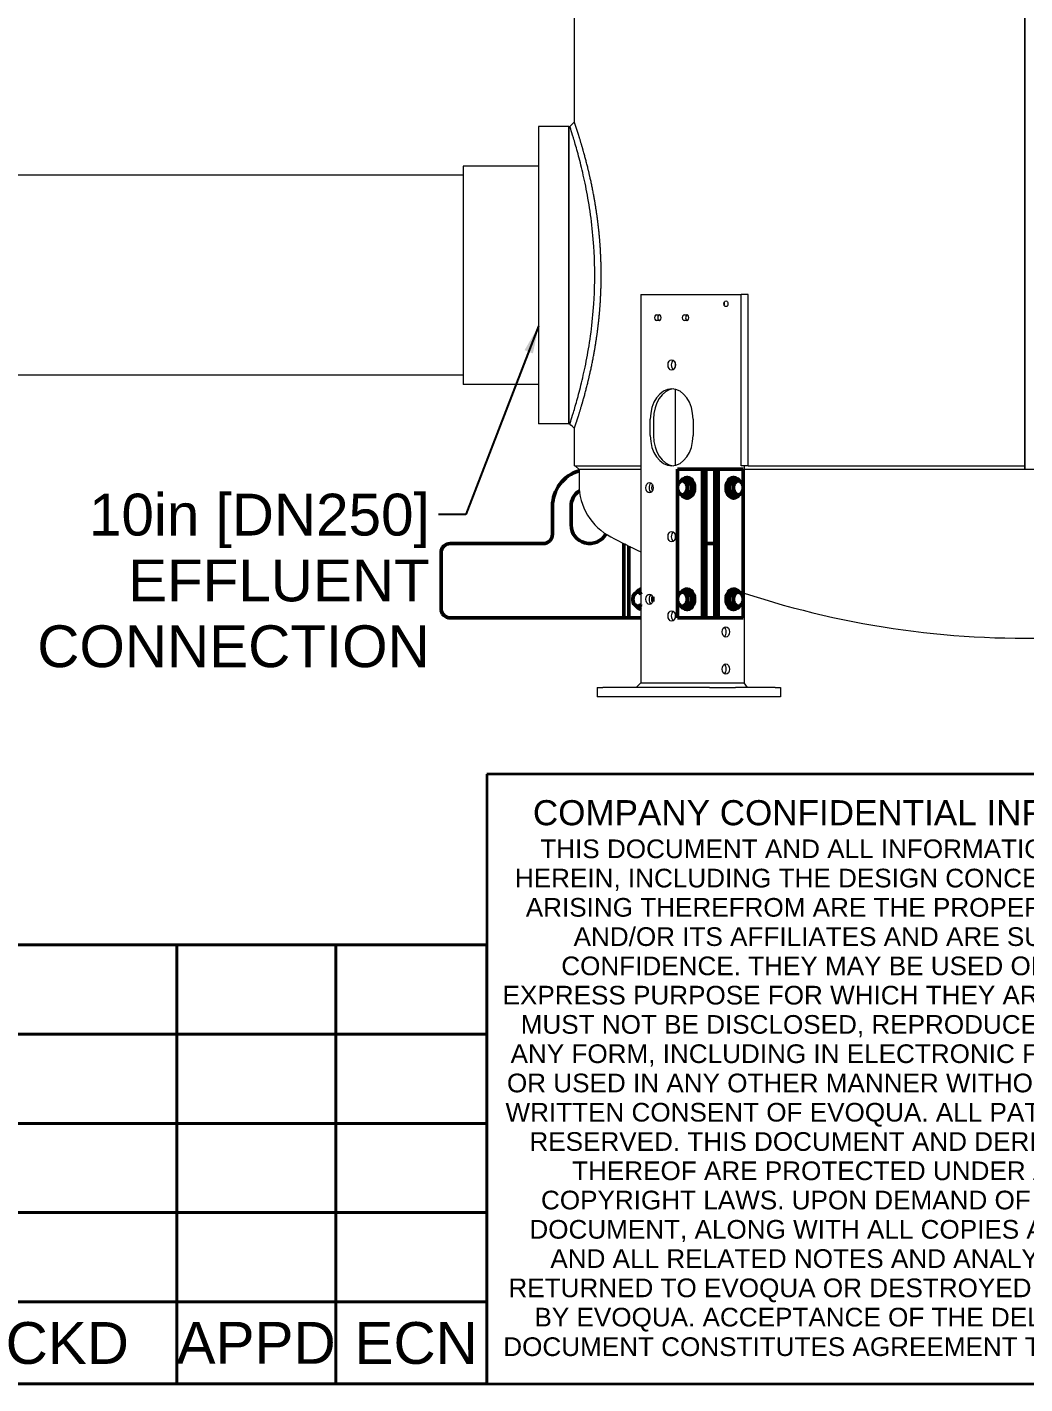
# Model space of a CAD drawing. Header units: inches. Extents: x 19 to 503, y 6 to 322.
# Drawn here: x 317.4 to 371.1, y 7.5 to 80.5 of the extents above; entities that cross this region are included whole.
import ezdxf
from ezdxf.enums import TextEntityAlignment as Align

# ---------------------------------------------------------------- set-up
doc = ezdxf.new("R2010")
doc.units = ezdxf.units.IN
doc.header["$LTSCALE"] = 15
doc.header["$MEASUREMENT"] = 0
doc.layers.get('0').update_dxf_attribs({"lineweight": 25})
for name, color, linetype, lineweight in [('Border', 7, 'Continuous', 35), ('Symbol', 7, 'Continuous', 25), ('Symbol (ANSI)', 7, 'Continuous', 25), ('Title', 7, 'Continuous', 35), ('Visible (ANSI)', 7, 'Continuous', 50)]:
    doc.layers.add(name, color=color, linetype=linetype, lineweight=lineweight)
doc.styles.add('MEMCOR Medium', font='arial.ttf')
doc.styles.get("Standard").update_dxf_attribs({"font": 'arial.ttf'})
doc.styles.add('Standard A-B-C', font='arial.ttf')
doc.dimstyles.new('Default (ANSI)$7', dxfattribs={"dimscale": 15, "dimtxt": 0.15, "dimasz": 0.098425, "dimexe": 0.125, "dimexo": 0.0625, "dimgap": 0.031496, "dimtad": 0, "dimtih": 1, "dimtoh": 1, "dimdec": 4, "dimrnd": 1e-08, "dimzin": 3, "dimdsep": 46, "dimlunit": 5, "dimtxsty": 'MEMCOR Medium', "dimcen": 0.09, "dimdle": 0.393701, "dimclrd": 256, "dimclre": 256, "dimclrt": 256, "dimadec": 0, "dimazin": 1, "dimtfac": 0.8, "dimtofl": 0, "dimtmove": 0, "dimatfit": 3, "dimfxl": 1, "dimfrac": 1, "dimtolj": 1, "dimtzin": 4, "dimlwd": -1, "dimlwe": -1, "dimarcsym": 0})

# ---------------------------------------------------------------- blocks, each defined once
blk = doc.blocks.new('Borders 22x34_D')
at = {"layer": 'Border'}
blk.add_line((1.25, 0.5), (33.5, 0.5), dxfattribs=at)
blk = doc.blocks.new('Title Blocks D-E')
at = {"layer": 'Title'}
for p, q in [((18.0646, 11.4455), (15.2521, 11.4455)), ((15.2521, 11.4455), (15.2521, 9.258)), ((15.2521, 9.258), (18.0646, 9.258))]:
    blk.add_line(p, q, dxfattribs=at)
at = {"layer": 'Title', "insert": (16.6705, 11.3517), "char_height": 0.06, "width": 2.725909, "attachment_point": 2, "line_spacing_factor": 0.757101, "style": 'Standard A-B-C'}
blk.add_mtext('\\pxsm0.94;\\fArial|b0|i0;\\H0.0900;COMPANY CONFIDENTIAL INFORMATION\\P\\fArial|b0|i0;\\H0.0670;THIS DOCUMENT AND ALL INFORMATION CONTAINED HEREIN, INCLUDING THE DESIGN CONCEPTS AND THOSE ARISING THEREFROM ARE THE PROPERTY OF EVOQUA AND/OR ITS AFFILIATES AND ARE SUBMITTED IN CONFIDENCE. THEY MAY BE USED ONLY FOR THE EXPRESS PURPOSE FOR WHICH THEY ARE PROVIDED AND MUST NOT BE DISCLOSED, REPRODUCED OR COPIED IN ANY FORM, INCLUDING IN ELECTRONIC FORMAT, LOANED OR USED IN ANY OTHER MANNER WITHOUT THE EXPRESS WRITTEN CONSENT OF EVOQUA. ALL PATENT RIGHTS ARE RESERVED. THIS DOCUMENT AND DERIVATIVE WORKS THEREOF ARE PROTECTED UNDER APPLICABLE COPYRIGHT LAWS. UPON DEMAND OF EVOQUA, THIS DOCUMENT, ALONG WITH ALL COPIES AND EXTRACTS, AND ALL RELATED NOTES AND ANALYSES MUST BE RETURNED TO EVOQUA OR DESTROYED, AS INSTRUCTED BY EVOQUA. ACCEPTANCE OF THE DELIVERY OF THIS DOCUMENT CONSTITUTES AGREEMENT TO THESE TERMS\\fArial|b0|i0;\\H0.0680;.', dxfattribs=at)
at = {"layer": 'Title', "lineweight": 30, "flags": 104}
for tag, height, p in [('DESIGNER', 0.094, (18.4396, 11.1408)), ('CREATION_DATE', 0.094, (19.1896, 11.1408)), ('CHECKED_BY', 0.094, (18.4396, 10.7033)), ('CHECKED_DATE', 0.094, (19.1896, 10.7033)), ('ENG_APPROVED_BY', 0.094, (18.4396, 10.2658)), ('ENG_APPROVAL_DATE', 0.094, (19.1896, 10.2658)), ('MANAGER', 0.094, (18.8146, 9.8283)), ('PROJECT', 0.12, (20.2833, 9.3768)), ('PART_NUMBER', 0.12, (21.7208, 9.3768)), ('REVISION_NUMBER', 0.12, (25.5646, 9.3768)), ('@DMS_Reference', 0.12, (23.3146, 9.3768)), ('Sheet_Number', 0.12, (24.5021, 9.3768)), ('Number_of_sheets', 0.1247, (25.0646, 9.3768))]:
    blk.add_attdef(tag, text='', height=height, dxfattribs=at).set_placement(p, align=Align.MIDDLE_CENTER)
for tag, p in [('!Reference', (18.8771, 9.5267)), ('Scale_1', (18.8771, 9.308))]:
    blk.add_attdef(tag, text='', height=0.078, dxfattribs=at).set_placement(p, align=Align.BOTTOM_CENTER)
blk = doc.blocks.new('REVISION HISTORY')
at = {"layer": 'Symbol', "lineweight": 40}
for p, q in [((12.9068, 2.0747), (22.812, 2.0747)), ((21.6986, 2.0747), (21.6986, 0.7941)), ((22.2694, 2.0747), (22.2694, 0.7941)), ((22.812, 2.0747), (22.812, 0.7941)), ((12.9068, 1.7545), (22.812, 1.7545)), ((12.9068, 1.4344), (22.812, 1.4344)), ((12.9068, 1.1143), (22.812, 1.1143)), ((12.9068, 0.7941), (22.812, 0.7941)), ((21.6986, 0.5), (21.6986, 0.7941)), ((22.2694, 0.5), (22.2694, 0.7941)), ((22.812, 0.5), (22.812, 0.7941)), ((12.9068, 0.5), (22.812, 0.5))]:
    blk.add_line(p, q, dxfattribs=at)
at = {"layer": 'Symbol', "char_height": 0.15, "attachment_point": 7, "style": 'MEMCOR Medium'}
for s, insert in [('CKD', (21.0847, 0.5695)), ('APPD', (21.6984, 0.5721)), ('ECN', (22.3368, 0.5695))]:
    blk.add_mtext(s, dxfattribs=dict(at, insert=insert))

msp = doc.modelspace()

# ---------------------------------------------------------------- linework, layer by layer
at = {"layer": 'Visible (ANSI)', "linetype": 'Continuous', "lineweight": 18}
for p, q in [((371.13386, 124.65094), (371.13386, 56.90094)), ((371.13387, 56.90094), (371.13387, 124.65094)), ((346.88416, 75.39476), (346.88416, 84.05126)), ((344.95836, 75.15094), (344.95836, 59.15094)), ((346.58336, 75.15094), (344.95836, 75.15094)), ((346.58336, 75.15094), (346.58336, 59.15094)), ((346.58386, 59.15094), (346.58386, 75.15094)), ((346.58386, 75.15094), (346.64012, 75.15094)), ((340.89586, 73.02594), (340.89586, 61.27594)), ((344.95836, 73.02594), (340.89586, 73.02594)), ((340.89586, 72.52594), (316.27086, 72.52594)), ((350.46346, 66.11344), (350.66556, 66.11344)), ((350.46346, 66.11344), (350.46346, 45.21344)), ((350.66556, 66.11344), (353.57884, 66.11344)), ((353.57884, 66.11344), (354.55464, 66.11344)), ((354.55464, 66.11344), (355.86511, 66.11344)), ((356.23837, 66.11344), (355.86511, 66.11344)), ((355.86511, 56.90094), (355.86511, 66.11344)), ((356.23837, 56.90094), (356.23837, 66.11344)), ((351.30549, 65.01844), (351.43984, 65.01844)), ((352.80455, 65.01844), (352.93891, 65.01844)), ((351.43984, 64.70844), (351.30549, 64.70844)), ((352.93891, 64.70844), (352.80455, 64.70844)), ((352.31033, 62.41068), (352.31033, 62.2362)), ((340.89586, 61.77594), (316.27086, 61.77594)), ((344.95836, 61.27594), (340.89586, 61.27594)), ((352.31033, 61.01158), (352.31033, 56.9153)), ((346.58336, 59.15094), (344.95836, 59.15094)), ((346.58386, 59.15094), (346.64012, 59.15094)), ((350.96961, 58.52344), (350.96961, 59.40344)), ((351.14639, 59.40344), (351.14639, 58.52344)), ((353.27478, 59.40344), (353.27478, 58.52344)), ((346.88416, 56.90094), (346.88416, 58.90712)), ((371.13386, 58.15094), (371.13387, 58.15094)), ((371.13386, 57.90094), (371.13387, 57.90094)), ((346.88416, 56.90094), (350.46346, 56.90094)), ((347.13386, 56.70094), (346.93386, 56.90094)), ((347.13386, 56.70094), (347.13386, 55.90094)), ((350.46346, 56.70094), (347.13386, 56.70094)), ((356.23837, 56.90094), (355.86511, 56.90094)), ((356.02264, 56.90094), (356.02264, 45.21344)), ((371.13386, 56.70094), (356.02264, 56.70094)), ((356.23837, 56.90094), (371.13386, 56.90094)), ((371.13386, 56.70094), (371.13386, 56.90094)), ((371.13387, 56.90094), (371.13387, 56.70094)), ((386.24509, 56.70094), (371.13387, 56.70094)), ((352.31033, 53.16968), (352.31033, 52.9952)), ((352.31033, 48.90668), (352.31033, 48.7322)), ((348.11699, 44.96344), (348.40989, 44.96344)), ((348.11699, 44.96344), (348.11699, 44.46344)), ((354.15159, 44.96344), (348.40989, 44.96344)), ((350.46346, 45.21344), (350.21346, 44.96344)), ((350.46346, 45.21344), (350.66556, 45.21344)), ((350.66556, 45.21344), (353.57884, 45.21344)), ((353.57884, 45.21344), (354.55464, 45.21344)), ((354.15159, 44.96344), (355.56581, 44.96344)), ((354.55464, 45.21344), (356.02264, 45.21344)), ((357.68713, 44.96344), (355.56581, 44.96344)), ((356.19942, 44.96344), (356.02264, 45.21344)), ((357.68713, 44.96344), (357.98002, 44.96344)), ((357.98002, 44.96344), (357.98002, 44.46344)), ((348.40989, 44.46344), (348.11699, 44.46344)), ((354.15159, 44.46344), (348.40989, 44.46344)), ((355.56581, 44.46344), (354.15159, 44.46344)), ((357.68713, 44.46344), (355.56581, 44.46344)), ((357.98002, 44.46344), (357.68713, 44.46344))]:
    msp.add_line(p, q, dxfattribs=at)
at = {"layer": 'Visible (ANSI)'}
for p, q in [((352.43474, 56.71344), (353.56611, 56.71344)), ((352.43474, 55.83446), (352.43474, 56.71344)), ((352.96507, 56.26462), (352.92053, 56.26462)), ((353.77879, 56.71344), (353.56611, 56.71344)), ((353.77879, 56.71344), (353.9525, 56.71344)), ((353.77879, 56.71344), (353.77879, 48.71344)), ((353.9525, 56.71344), (354.4525, 56.71344)), ((353.9525, 56.71344), (353.9525, 54.71344)), ((354.4525, 54.71344), (354.4525, 56.71344)), ((354.62622, 56.71344), (354.4525, 56.71344)), ((354.8389, 56.71344), (354.62622, 56.71344)), ((354.62622, 48.71344), (354.62622, 56.71344)), ((354.8389, 56.71344), (355.97027, 56.71344)), ((355.43994, 56.26462), (355.48448, 56.26462)), ((355.97027, 55.83446), (355.97027, 56.71344)), ((352.43474, 49.83446), (352.43474, 55.59241)), ((352.90285, 56.14645), (352.71581, 56.14645)), ((352.90285, 56.14645), (353.03543, 56.0382)), ((353.16801, 55.92995), (352.98098, 55.92995)), ((353.16801, 55.49693), (352.98098, 55.49693)), ((353.03543, 56.0382), (353.16801, 55.92995)), ((353.16801, 55.49693), (353.03543, 55.38868)), ((353.16801, 55.92995), (353.16801, 55.71344)), ((353.16801, 55.71344), (353.16801, 55.49693)), ((355.237, 55.92995), (355.36958, 56.0382)), ((355.237, 55.92995), (355.42403, 55.92995)), ((355.237, 55.71344), (355.237, 55.92995)), ((355.237, 55.49693), (355.237, 55.71344)), ((355.237, 55.49693), (355.42403, 55.49693)), ((355.36958, 55.38868), (355.237, 55.49693)), ((355.36958, 56.0382), (355.50216, 56.14645)), ((355.50216, 56.14645), (355.6892, 56.14645)), ((355.97027, 49.83446), (355.97027, 55.59241)), ((352.90285, 55.28043), (352.71581, 55.28043)), ((353.03543, 55.38868), (352.90285, 55.28043)), ((352.96507, 55.16226), (352.92053, 55.16226)), ((355.50216, 55.28043), (355.36958, 55.38868)), ((355.43994, 55.16226), (355.48448, 55.16226)), ((355.50216, 55.28043), (355.6892, 55.28043)), ((345.70757, 54.71344), (345.70757, 53.21344)), ((346.70757, 53.71344), (346.70757, 54.71344)), ((353.9525, 53.21344), (353.9525, 54.71344)), ((354.4525, 54.71344), (354.4525, 53.21344)), ((345.20757, 52.71344), (340.20757, 52.71344)), ((349.55549, 48.71344), (349.55549, 52.70791)), ((349.81356, 48.71344), (349.81356, 52.58004)), ((353.9525, 52.71344), (353.9525, 53.21344)), ((353.9525, 52.71344), (354.4525, 52.71344)), ((353.9525, 52.71344), (353.9525, 52.21344)), ((354.4525, 53.21344), (354.4525, 52.71344)), ((354.4525, 52.21344), (354.4525, 52.71344)), ((339.70757, 52.21344), (339.70757, 49.21344)), ((353.9525, 49.21344), (353.9525, 52.21344)), ((354.4525, 52.21344), (354.4525, 49.21344)), ((350.46346, 50.14645), (350.32296, 50.14645)), ((351.10255, 49.58734), (351.10255, 49.83953)), ((352.90285, 50.14645), (352.71581, 50.14645)), ((352.90285, 50.14645), (353.03543, 50.0382)), ((352.96507, 50.26462), (352.92053, 50.26462)), ((353.16801, 49.92995), (352.98098, 49.92995)), ((353.03543, 50.0382), (353.16801, 49.92995)), ((353.16801, 49.92995), (353.16801, 49.71344)), ((353.16801, 49.71344), (353.16801, 49.49693)), ((355.237, 49.92995), (355.36958, 50.0382)), ((355.237, 49.92995), (355.42403, 49.92995)), ((355.237, 49.71344), (355.237, 49.92995)), ((355.237, 49.49693), (355.237, 49.71344)), ((355.36958, 50.0382), (355.50216, 50.14645)), ((355.43994, 50.26462), (355.48448, 50.26462)), ((355.50216, 50.14645), (355.6892, 50.14645)), ((350.46346, 49.28043), (350.32296, 49.28043)), ((352.43474, 48.71344), (352.43474, 49.59241)), ((352.90285, 49.28043), (352.71581, 49.28043)), ((353.03543, 49.38868), (352.90285, 49.28043)), ((352.96507, 49.16226), (352.92053, 49.16226)), ((353.16801, 49.49693), (352.98098, 49.49693)), ((353.16801, 49.49693), (353.03543, 49.38868)), ((353.9525, 49.21344), (353.9525, 48.71344)), ((354.4525, 48.71344), (354.4525, 49.21344)), ((355.237, 49.49693), (355.42403, 49.49693)), ((355.36958, 49.38868), (355.237, 49.49693)), ((355.50216, 49.28043), (355.36958, 49.38868)), ((355.43994, 49.16226), (355.48448, 49.16226)), ((355.50216, 49.28043), (355.6892, 49.28043)), ((355.97027, 48.71344), (355.97027, 49.59241)), ((340.20757, 48.71344), (349.55549, 48.71344)), ((349.81356, 48.71344), (349.55549, 48.71344)), ((349.97118, 48.71344), (349.81356, 48.71344)), ((349.97118, 48.71344), (350.46346, 48.71344)), ((352.43474, 48.71344), (353.56611, 48.71344)), ((353.77879, 48.71344), (353.56611, 48.71344)), ((353.77879, 48.71344), (353.9525, 48.71344)), ((353.9525, 48.71344), (354.4525, 48.71344)), ((354.62622, 48.71344), (354.4525, 48.71344)), ((354.8389, 48.71344), (354.62622, 48.71344)), ((354.8389, 48.71344), (355.97027, 48.71344))]:
    msp.add_line(p, q, dxfattribs=at)
for centre, radius, start, end in [((347.70757, 54.71344), 2, 106.6697738, 180), ((347.70757, 54.71344), 1, 123.6673281, 180), ((347.70757, 53.71344), 1, 180, 330.7722042), ((340.20757, 52.21344), 0.5, 90, 180), ((345.20757, 53.21344), 0.5, 270, 0), ((340.20757, 49.21344), 0.5, 180, 270)]:
    msp.add_arc(centre, radius, start, end, dxfattribs=at)
at = {"layer": 'Visible (ANSI)', "linetype": 'Continuous', "lineweight": 18}
for centre, radius, start, end in [((350.32386, 55.89648), 3.19, 179.9198527, 242.5344882), ((371.13386, 95.93094), 48.31, 242.5344882, 244.6675347), ((371.13386, 95.93094), 48.31, 251.7721295, 272.6464337)]:
    msp.add_arc(centre, radius, start, end, dxfattribs=at)
for centre, major_axis in [((355.04047, 65.61344), (0, -0.155)), ((352.1222, 62.32344), (0, -0.28)), ((350.92577, 55.71344), (0, -0.28)), ((352.1222, 53.08244), (0, -0.28)), ((350.92577, 49.71344), (0, -0.28)), ((352.1222, 48.81944), (0, -0.28)), ((355.04047, 47.95944), (0, -0.28)), ((355.04047, 45.95944), (0, -0.28))]:
    msp.add_ellipse(centre, major_axis=major_axis, ratio=0.70710678, dxfattribs=at)
for centre, major_axis, start_param, end_param in [((354.86369, 65.61344), (0, 0.155), 4.07971898, 5.34505898), ((351.30549, 64.86344), (0, -0.155), 3.14159265, 6.28318531), ((351.48227, 64.86344), (0, 0.155), 0.19477764, 2.94681501), ((351.43984, 64.86344), (0, 0.155), 3.14159265, 6.28318531), ((352.80455, 64.86344), (0, -0.155), 3.14159265, 6.28318531), ((352.98133, 64.86344), (0, 0.155), 0.19477764, 2.94681501), ((352.93891, 64.86344), (0, 0.155), 3.14159265, 6.28318531), ((352.29897, 62.32344), (0, -0.28), 3.60436277, 5.82041519), ((352.1222, 59.40344), (0, 1.63), 4.71238898, 7.85398163), ((352.29897, 59.40344), (0, 1.63), 0.07676248, 1.57079633), ((352.1222, 58.52344), (0, -1.63), 4.71238898, 7.85398163), ((352.29897, 58.52344), (0, -1.63), 4.71238898, 6.20642283), ((351.10255, 55.71344), (0, -0.28), 3.60436277, 5.82041519), ((351.23831, 55.71344), (0, 0.28), 0.90964484, 2.23194781), ((352.29897, 53.08244), (0, -0.28), 3.60436277, 5.82041519), ((351.10255, 49.71344), (0, -0.28), 3.60436277, 5.82041519), ((351.23831, 49.71344), (0, 0.28), 0.90964484, 2.23194781), ((352.29897, 48.81944), (0, -0.28), 3.60436277, 5.82041519), ((354.86369, 47.95944), (0, 0.28), 3.60436277, 5.82041519), ((354.86369, 45.95944), (0, 0.28), 3.60436277, 5.82041519)]:
    msp.add_ellipse(centre, major_axis=major_axis, ratio=0.70710678, start_param=start_param, end_param=end_param, dxfattribs=at)
at = {"layer": 'Visible (ANSI)'}
for centre, major_axis, start_param, end_param in [((352.92053, 55.71344), (0, 0.55118), 2.3460031, 7.07877486), ((352.96507, 55.71344), (0, 0.55118), 3.14159265, 6.28318531), ((355.43994, 55.71344), (0, -0.55118), 3.14159265, 6.28318531), ((355.48448, 55.71344), (0, -0.55118), 2.3460031, 7.07877486), ((352.69213, 55.71344), (0, -0.375), 3.66519143, 4.71238898), ((352.69213, 55.71344), (0, -0.375), 4.71238898, 5.75958653), ((352.69213, 55.71344), (0, 0.375), 5.75958653, 6.80678408), ((352.69213, 55.71344), (0, 0.375), 4.71238898, 5.75958653), ((352.69213, 55.71344), (0, 0.375), 3.66519143, 4.71238898), ((352.92053, 55.71344), (0, 0.375), 5.50064449, 6.01852857), ((352.92053, 55.71344), (0, -0.375), 1.20355906, 1.93803359), ((355.48448, 55.71344), (0, 0.375), 1.20355906, 1.93803359), ((355.48448, 55.71344), (0, 0.375), 0.26465673, 0.78254082), ((355.71288, 55.71344), (0, -0.375), 3.66519143, 4.71238898), ((355.71288, 55.71344), (0, -0.375), 4.71238898, 5.75958653), ((355.71288, 55.71344), (0, 0.375), 5.75958653, 6.80678408), ((355.71288, 55.71344), (0, 0.375), 4.71238898, 5.75958653), ((355.71288, 55.71344), (0, 0.375), 3.66519143, 4.71238898), ((352.69213, 55.71344), (0, -0.375), 5.75958653, 6.80678408), ((352.92053, 55.71344), (0, -0.375), 0.26465673, 0.78254082), ((355.48448, 55.71344), (0, -0.375), 5.50064449, 6.01852857), ((355.71288, 55.71344), (0, -0.375), 5.75958653, 6.80678408), ((350.29928, 49.71344), (0, -0.375), 3.66519143, 4.71238898), ((350.29928, 49.71344), (0, -0.375), 4.71238898, 5.75958653), ((350.29928, 49.71344), (0, 0.375), 5.75958653, 6.80678408), ((350.52768, 49.71344), (0, 0.55118), 0.16551953, 0.79558955), ((350.29928, 49.71344), (0, 0.375), 5.61550018, 5.75958653), ((352.69213, 49.71344), (0, -0.375), 3.66519143, 4.71238898), ((352.69213, 49.71344), (0, -0.375), 4.71238898, 5.75958653), ((352.69213, 49.71344), (0, 0.375), 5.75958653, 6.80678408), ((352.92053, 49.71344), (0, 0.55118), 2.3460031, 7.07877486), ((352.69213, 49.71344), (0, 0.375), 4.71238898, 5.75958653), ((352.69213, 49.71344), (0, 0.375), 3.66519143, 4.71238898), ((352.96507, 49.71344), (0, 0.55118), 3.14159265, 6.28318531), ((352.92053, 49.71344), (0, 0.375), 5.50064449, 6.01852857), ((352.92053, 49.71344), (0, -0.375), 1.20355906, 1.93803359), ((355.43994, 49.71344), (0, -0.55118), 3.14159265, 6.28318531), ((355.48448, 49.71344), (0, -0.55118), 2.3460031, 7.07877486), ((355.48448, 49.71344), (0, 0.375), 1.20355906, 1.93803359), ((355.48448, 49.71344), (0, 0.375), 0.26465673, 0.78254082), ((355.71288, 49.71344), (0, -0.375), 3.66519143, 4.71238898), ((355.71288, 49.71344), (0, -0.375), 4.71238898, 5.75958653), ((355.71288, 49.71344), (0, 0.375), 5.75958653, 6.80678408), ((355.71288, 49.71344), (0, 0.375), 4.71238898, 5.75958653), ((355.71288, 49.71344), (0, 0.375), 3.66519143, 4.71238898), ((350.29928, 49.71344), (0, -0.375), 5.75958653, 6.80678408), ((350.52768, 49.71344), (0, -0.55118), 5.48759575, 6.11766578), ((350.29928, 49.71344), (0, 0.375), 3.66519143, 3.80927778), ((352.69213, 49.71344), (0, -0.375), 5.75958653, 6.80678408), ((352.92053, 49.71344), (0, -0.375), 0.26465673, 0.78254082), ((355.48448, 49.71344), (0, -0.375), 5.50064449, 6.01852857), ((355.71288, 49.71344), (0, -0.375), 5.75958653, 6.80678408)]:
    msp.add_ellipse(centre, major_axis=major_axis, ratio=0.70710678, start_param=start_param, end_param=end_param, dxfattribs=at)
at = {"layer": 'Visible (ANSI)', "linetype": 'Continuous', "lineweight": 18}
for points in [[(346.64012, 75.15094), (346.72145, 75.23222), (346.80282, 75.31348), (346.88416, 75.39476)], [(346.88416, 58.90712), (346.80282, 58.9884), (346.72145, 59.06966), (346.64012, 59.15094)]]:
    msp.add_open_spline(points, degree=3, dxfattribs=at)
for points, knots in [([(346.88416, 58.90712), (346.88416, 58.90712), (346.8884, 58.91957), (346.90584, 58.97109), (346.91904, 59.01017), (346.97186, 59.16818), (347.02496, 59.32843), (347.15855, 59.75041), (347.23905, 60.01247), (347.41245, 60.61631), (347.50518, 60.95813), (347.68529, 61.68541), (347.77914, 62.09641), (347.95655, 62.99248), (348.03994, 63.47756), (348.14454, 64.23816), (348.17605, 64.49737), (348.23083, 65.02267), (348.25408, 65.28877), (348.29136, 65.82302), (348.30538, 66.09121), (348.32392, 66.62461), (348.32843, 66.88983), (348.32843, 67.41205), (348.32392, 67.67727), (348.30538, 68.21067), (348.29136, 68.47886), (348.25408, 69.01311), (348.23083, 69.27921), (348.17605, 69.80451), (348.14454, 70.06372), (348.03994, 70.82432), (347.95655, 71.3094), (347.77914, 72.20547), (347.68529, 72.61647), (347.50518, 73.34375), (347.41245, 73.68557), (347.23905, 74.28941), (347.15855, 74.55147), (347.02496, 74.97345), (346.97186, 75.1337), (346.91904, 75.29171), (346.90584, 75.33079), (346.8884, 75.38231), (346.88416, 75.39476), (346.88416, 75.39476)], [31.82645638, 31.82645638, 31.82645638, 31.82645638, 33.81510846, 33.81510846, 35.80376055, 35.80376055, 39.78106471, 39.78106471, 43.75836888, 43.75836888, 47.73567305, 47.73567305, 51.71498297, 51.71498297, 55.6942929, 55.6942929, 57.68394787, 57.68394787, 59.67360283, 59.67360283, 61.66325779, 61.66325779, 63.65291276, 63.65291276, 65.64256772, 65.64256772, 67.63222268, 67.63222268, 69.62187765, 69.62187765, 71.61153261, 71.61153261, 75.59084254, 75.59084254, 79.57015247, 79.57015247, 83.54745663, 83.54745663, 87.5247608, 87.5247608, 91.50206497, 91.50206497, 93.49071705, 93.49071705, 95.47936913, 95.47936913, 95.47936914, 95.47936914]), ([(346.64012, 59.15094), (346.64012, 59.15094), (346.64406, 59.163), (346.66031, 59.21295), (346.67261, 59.25083), (346.7218, 59.40405), (346.77127, 59.55947), (346.89571, 59.96886), (346.9707, 60.22316), (347.13217, 60.80926), (347.21851, 61.1411), (347.38612, 61.84722), (347.47341, 62.24625), (347.63832, 63.11616), (347.71577, 63.58703), (347.84523, 64.5713), (347.89721, 65.08555), (347.94905, 65.86301), (347.96204, 66.12316), (347.97922, 66.64053), (347.98341, 66.89774), (347.98341, 67.40414), (347.97922, 67.66135), (347.96204, 68.17872), (347.94905, 68.43887), (347.89721, 69.21633), (347.84523, 69.73058), (347.71577, 70.71485), (347.63832, 71.18572), (347.47341, 72.05563), (347.38612, 72.45466), (347.21851, 73.16078), (347.13217, 73.49262), (346.9707, 74.07872), (346.89571, 74.33302), (346.77127, 74.74241), (346.7218, 74.89783), (346.67261, 75.05105), (346.66031, 75.08893), (346.64406, 75.13888), (346.64012, 75.15094), (346.64012, 75.15094)], [-92.59011948, -92.59011948, -92.59011948, -92.59011948, -90.66156923, -90.66156923, -88.73301898, -88.73301898, -84.87591848, -84.87591848, -81.01881799, -81.01881799, -77.16171749, -77.16171749, -73.3029747, -73.3029747, -69.4442319, -69.4442319, -65.58548911, -65.58548911, -63.65611772, -63.65611772, -61.72674632, -61.72674632, -59.79737492, -59.79737492, -57.86800353, -57.86800353, -54.00926073, -54.00926073, -50.15051794, -50.15051794, -46.29177515, -46.29177515, -42.43467465, -42.43467465, -38.57757415, -38.57757415, -34.72047366, -34.72047366, -32.79192341, -32.79192341, -30.86337316, -30.86337316, -30.86337316, -30.86337316])]:
    msp.add_open_spline(points, degree=3, knots=knots, dxfattribs=at)
at = {"layer": 'Visible (ANSI)'}
for points, weights in [([(352.42696, 55.71344), (352.42696, 55.81392), (352.45065, 55.92995)], [1, 1.0379548493, 1]), ([(352.45065, 55.49693), (352.42696, 55.61296), (352.42696, 55.71344)], [1, 1.0379548493, 1]), ([(352.45065, 55.92995), (352.49801, 55.98796), (352.55955, 56.0382)], [1, 1.0379548493, 1]), ([(352.55955, 55.38868), (352.49801, 55.43892), (352.45065, 55.49693)], [1, 1.0379548493, 1]), ([(352.55955, 56.0382), (352.62108, 56.08844), (352.71581, 56.14645)], [1, 1.0379548493, 1]), ([(352.71581, 56.14645), (352.76318, 56.08844), (352.82471, 56.0382)], [1, 1.0379548493, 1]), ([(352.82471, 56.0382), (352.88624, 55.98796), (352.98098, 55.92995)], [1, 1.0379548493, 1]), ([(352.98098, 55.49693), (352.88624, 55.43892), (352.82471, 55.38868)], [1, 1.0379548493, 1]), ([(352.98098, 55.92995), (352.95729, 55.81392), (352.95729, 55.71344)], [1, 1.0379548493, 1]), ([(352.95729, 55.71344), (352.95729, 55.61296), (352.98098, 55.49693)], [1, 1.0379548493, 1]), ([(355.42403, 55.92995), (355.51877, 55.98796), (355.5803, 56.0382)], [1, 1.0379548493, 1]), ([(355.44772, 55.71344), (355.44772, 55.81392), (355.42403, 55.92995)], [1, 1.0379548493, 1]), ([(355.42403, 55.49693), (355.44772, 55.61296), (355.44772, 55.71344)], [1, 1.0379548493, 1]), ([(355.5803, 55.38868), (355.51877, 55.43892), (355.42403, 55.49693)], [1, 1.0379548493, 1]), ([(355.5803, 56.0382), (355.64183, 56.08844), (355.6892, 56.14645)], [1, 1.0379548493, 1]), ([(355.6892, 56.14645), (355.78393, 56.08844), (355.84546, 56.0382)], [1, 1.0379548493, 1]), ([(355.84546, 56.0382), (355.907, 55.98796), (355.95436, 55.92995)], [1, 1.0379548493, 1]), ([(355.95436, 55.49693), (355.907, 55.43892), (355.84546, 55.38868)], [1, 1.0379548493, 1]), ([(355.95436, 55.92995), (355.97805, 55.81392), (355.97805, 55.71344)], [1, 1.0379548493, 1]), ([(355.97805, 55.71344), (355.97805, 55.61296), (355.95436, 55.49693)], [1, 1.0379548493, 1]), ([(352.71581, 55.28043), (352.62108, 55.33844), (352.55955, 55.38868)], [1, 1.0379548493, 1]), ([(352.82471, 55.38868), (352.76318, 55.33844), (352.71581, 55.28043)], [1, 1.0379548493, 1]), ([(355.6892, 55.28043), (355.64183, 55.33844), (355.5803, 55.38868)], [1, 1.0379548493, 1]), ([(355.84546, 55.38868), (355.78393, 55.33844), (355.6892, 55.28043)], [1, 1.0379548493, 1]), ([(350.03411, 49.71344), (350.03411, 49.81392), (350.0578, 49.92995)], [1, 1.0379548493, 1]), ([(350.0578, 49.49693), (350.03411, 49.61296), (350.03411, 49.71344)], [1, 1.0379548493, 1]), ([(350.0578, 49.92995), (350.10516, 49.98796), (350.1667, 50.0382)], [1, 1.0379548493, 1]), ([(350.1667, 50.0382), (350.22823, 50.08844), (350.32296, 50.14645)], [1, 1.0379548493, 1]), ([(350.32296, 50.14645), (350.37033, 50.08844), (350.43186, 50.0382)], [1, 1.0379548493, 1]), ([(350.43186, 50.0382), (350.44693, 50.02589), (350.46346, 50.01348)], [1, 1.0090380709, 1.01377172605]), ([(352.42696, 49.71344), (352.42696, 49.81392), (352.45065, 49.92995)], [1, 1.0379548493, 1]), ([(352.45065, 49.49693), (352.42696, 49.61296), (352.42696, 49.71344)], [1, 1.0379548493, 1]), ([(352.45065, 49.92995), (352.49801, 49.98796), (352.55955, 50.0382)], [1, 1.0379548493, 1]), ([(352.55955, 50.0382), (352.62108, 50.08844), (352.71581, 50.14645)], [1, 1.0379548493, 1]), ([(352.71581, 50.14645), (352.76318, 50.08844), (352.82471, 50.0382)], [1, 1.0379548493, 1]), ([(352.82471, 50.0382), (352.88624, 49.98796), (352.98098, 49.92995)], [1, 1.0379548493, 1]), ([(352.98098, 49.92995), (352.95729, 49.81392), (352.95729, 49.71344)], [1, 1.0379548493, 1]), ([(352.95729, 49.71344), (352.95729, 49.61296), (352.98098, 49.49693)], [1, 1.0379548493, 1]), ([(355.42403, 49.92995), (355.51877, 49.98796), (355.5803, 50.0382)], [1, 1.0379548493, 1]), ([(355.44772, 49.71344), (355.44772, 49.81392), (355.42403, 49.92995)], [1, 1.0379548493, 1]), ([(355.42403, 49.49693), (355.44772, 49.61296), (355.44772, 49.71344)], [1, 1.0379548493, 1]), ([(355.5803, 50.0382), (355.64183, 50.08844), (355.6892, 50.14645)], [1, 1.0379548493, 1]), ([(355.6892, 50.14645), (355.78393, 50.08844), (355.84546, 50.0382)], [1, 1.0379548493, 1]), ([(355.84546, 50.0382), (355.907, 49.98796), (355.95436, 49.92995)], [1, 1.0379548493, 1]), ([(355.95436, 49.92995), (355.97805, 49.81392), (355.97805, 49.71344)], [1, 1.0379548493, 1]), ([(355.97805, 49.71344), (355.97805, 49.61296), (355.95436, 49.49693)], [1, 1.0379548493, 1]), ([(350.1667, 49.38868), (350.10516, 49.43892), (350.0578, 49.49693)], [1, 1.0379548493, 1]), ([(350.32296, 49.28043), (350.22823, 49.33844), (350.1667, 49.38868)], [1, 1.0379548493, 1]), ([(350.43186, 49.38868), (350.37033, 49.33844), (350.32296, 49.28043)], [1, 1.0379548493, 1]), ([(350.46346, 49.4134), (350.44693, 49.40099), (350.43186, 49.38868)], [1.01377172605, 1.0090380709, 1]), ([(352.55955, 49.38868), (352.49801, 49.43892), (352.45065, 49.49693)], [1, 1.0379548493, 1]), ([(352.71581, 49.28043), (352.62108, 49.33844), (352.55955, 49.38868)], [1, 1.0379548493, 1]), ([(352.82471, 49.38868), (352.76318, 49.33844), (352.71581, 49.28043)], [1, 1.0379548493, 1]), ([(352.98098, 49.49693), (352.88624, 49.43892), (352.82471, 49.38868)], [1, 1.0379548493, 1]), ([(355.5803, 49.38868), (355.51877, 49.43892), (355.42403, 49.49693)], [1, 1.0379548493, 1]), ([(355.6892, 49.28043), (355.64183, 49.33844), (355.5803, 49.38868)], [1, 1.0379548493, 1]), ([(355.84546, 49.38868), (355.78393, 49.33844), (355.6892, 49.28043)], [1, 1.0379548493, 1]), ([(355.95436, 49.49693), (355.907, 49.43892), (355.84546, 49.38868)], [1, 1.0379548493, 1])]:
    msp.add_rational_spline(points, weights, degree=2, dxfattribs=at)

# ---------------------------------------------------------------- block references
at = {"xscale": 15, "yscale": 15, "zscale": 15}
for name, p in [('Borders 22x34_D', (0, 0)), ('Title Blocks D-E', (113.39887, -131.36964))]:
    msp.add_blockref(name, p, dxfattribs=at)
at = {"layer": 'Symbol', "xscale": 15, "yscale": 15, "zscale": 15}
msp.add_blockref('REVISION HISTORY', (0, 0), dxfattribs=at)

# ---------------------------------------------------------------- texts
at = {"layer": 'Symbol (ANSI)', "insert": (339.10098, 55.39426), "char_height": 2.2500001, "width": 21.1349102, "attachment_point": 3, "line_spacing_factor": 0.944221, "style": 'MEMCOR Medium'}
msp.add_mtext('\\fArial|b0|i0;10in [DN250]\\P\\fArial|b0|i0;EFFLUENT\\P\\fArial|b0|i0;CONNECTION', dxfattribs=at)

# ---------------------------------------------------------------- leaders
at = {"layer": 'Symbol (ANSI)', "annotation_type": 0, "has_hookline": 1, "hookline_direction": 1, "text_width": 20.71504}
msp.add_leader([(344.95836, 64.40799), (341.0498, 54.26926), (339.57342, 54.26926)], dimstyle='Default (ANSI)$7', override={"dimtad": 0}, dxfattribs=at)

doc.saveas('drawing.dxf')
